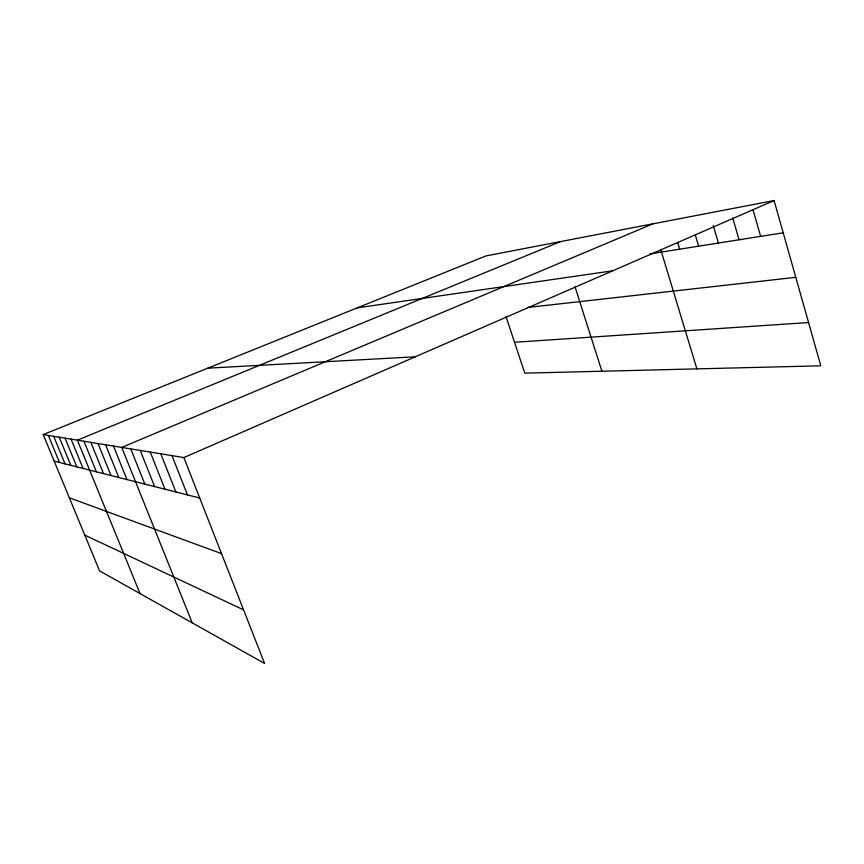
<?xml version="1.0" encoding="UTF-8"?>
<svg xmlns="http://www.w3.org/2000/svg" width="864" height="864" viewBox="0 0 864 864"><rect width="100%" height="100%" fill="white"/><g stroke="black" fill="none" stroke-linecap="round" stroke-linejoin="round"><path stroke-width="1.3" d="M183.859 457.564L264.589 663.455L99.598 570.899L43.2 434.592L183.859 457.564L774.09 200.545L820.8 365.807L524.761 373.14L505.948 316.354M652.936 223.83L121.759 447.422L192.229 622.868M560.606 241.574L77.382 440.176L140.054 593.6M43.2 434.592L485.935 255.928L774.09 200.545M649.75 253.919L783.205 232.794M357.221 307.865L612.738 270.799M527.526 307.498L795.787 277.322M514.544 342.284L808.574 322.542M207.803 368.172L415.249 356.8M54.173 461.117L199.714 498.01M69.347 497.794L221.53 553.63M84.791 535.118L243.572 609.876M53.687 436.309L65.048 463.871M48.341 435.434L59.508 462.467M71.075 439.15L83.074 468.439M65.038 438.156L76.82 466.852M59.249 437.216L70.816 465.329M83.959 441.245L96.412 471.82M90.839 442.368L103.54 473.623M105.57 444.776L118.789 477.49M98.032 443.545L110.992 475.513M113.465 446.072L126.965 479.563M130.745 448.891L144.839 484.099M140.227 450.436L154.634 486.583M150.228 452.066L164.97 489.197M171.99 455.62L187.456 494.899M160.79 453.794L175.9 491.972M574.992 286.729L601.906 371.228M660.712 249.491L696.881 368.874M677.808 242.914L679.687 249.178M695.228 234.652L698.641 246.175M713.264 225.482L718.416 243.054M732.737 217.966L739.066 239.782M753.062 209.898L760.633 236.369"/></g></svg>
